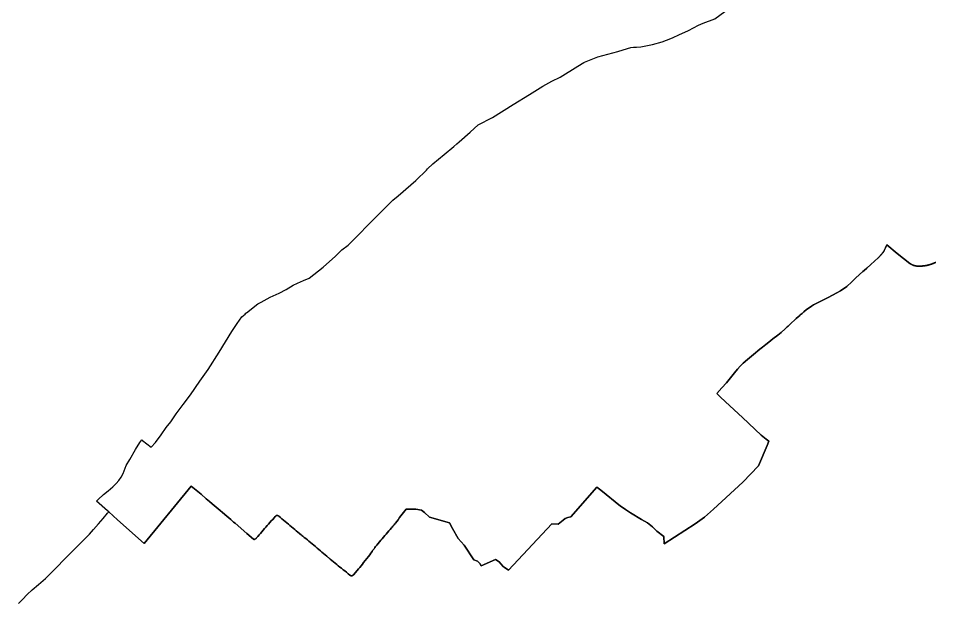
# Model space of a CAD drawing. Header units: inches. Extents: x 130170 to 284068, y 377793 to 804530.
# Drawn here: x 148165 to 157419, y 595594 to 601472 of the extents above; entities that cross this region are included whole.
import ezdxf

# ---------------------------------------------------------------- set-up
doc = ezdxf.new("R2010")
doc.units = ezdxf.units.IN
doc.header["$MEASUREMENT"] = 0
doc.layers.add('muni_il', color=7, linetype='Continuous')

msp = doc.modelspace()

# ---------------------------------------------------------------- linework, layer by layer
at = {"layer": 'muni_il'}
for points in [[(157419.9, 599008.6), (157418.8, 599008.3), (157417.7, 599007.9), (157416.6, 599007.6), (157415.5, 599007.3), (157414.5, 599006.9), (157413.4, 599006.5), (157412.3, 599006.2), (157411.2, 599005.8), (157410.2, 599005.4), (157409.1, 599005), (157408, 599004.6), (157407, 599004.2), (157405.9, 599003.8), (157404.9, 599003.3), (157403.8, 599002.9), (157402.8, 599002.5), (157401.7, 599002), (157400.7, 599001.6), (157399.6, 599001.1), (157398.6, 599000.6), (157397.6, 599000.1), (157396.5, 598999.7), (157395.5, 598999.2), (157394.5, 598998.7), (157393, 598998), (157391.5, 598997.4), (157389.9, 598996.8), (157388.4, 598996.2), (157386.9, 598995.6), (157385.3, 598995), (157383.8, 598994.4), (157382.2, 598993.8), (157380.7, 598993.2), (157379.1, 598992.6), (157377.6, 598992.1), (157376, 598991.5), (157374.5, 598991), (157372.9, 598990.4), (157371.4, 598989.9), (157369.8, 598989.4), (157368.2, 598988.8), (157366.7, 598988.3), (157365.1, 598987.8), (157363.5, 598987.3), (157361.9, 598986.8), (157360.4, 598986.3), (157358.8, 598985.9), (157357.2, 598985.4), (157355.6, 598984.9), (157354, 598984.5), (157352.4, 598984), (157350.9, 598983.6), (157349.3, 598983.2), (157347.7, 598982.7), (157346.1, 598982.3), (157344.5, 598981.9), (157342.9, 598981.5), (157341.3, 598981.1), (157339.7, 598980.8), (157338.1, 598980.4), (157336.4, 598980), (157334.8, 598979.6), (157333.2, 598979.3), (157331.6, 598978.9), (157330, 598978.6), (157328.4, 598978.3), (157326.8, 598978), (157325.1, 598977.6), (157323.5, 598977.3), (157321.9, 598977), (157320.3, 598976.7), (157318.6, 598976.5), (157317, 598976.2), (157315.4, 598975.9), (157313.8, 598975.6), (157312.1, 598975.4), (157310.5, 598975.1), (157308.9, 598974.9), (157307.2, 598974.7), (157305.6, 598974.5), (157304, 598974.2), (157302.3, 598974), (157300.7, 598973.8), (157299, 598973.6), (157297.4, 598973.5), (157295.8, 598973.3), (157294.1, 598973.1), (157292.5, 598973), (157290.8, 598972.8), (157289.2, 598972.7), (157287.5, 598972.5), (157285.9, 598972.4), (157284.3, 598972.3), (157282.6, 598972.2), (157281, 598972.1), (157279.3, 598972), (157277.7, 598971.9), (157276, 598971.8), (157274.4, 598971.7), (157272.7, 598971.6), (157271.1, 598971.6), (157269.4, 598971.5), (157267.8, 598971.5), (157266.1, 598971.5), (157264.5, 598971.4), (157262.8, 598971.4), (157261.2, 598971.4), (157259.5, 598971.4), (157257.9, 598971.4), (157256.2, 598971.4), (157254.6, 598971.4), (157252.9, 598971.5), (157251.8, 598971.4), (157250.8, 598971.3), (157249.7, 598971.3), (157248.6, 598971.2), (157247.5, 598971.2), (157246.4, 598971.2), (157245.3, 598971.2), (157244.3, 598971.2), (157243.2, 598971.2), (157242.1, 598971.2), (157241, 598971.2), (157239.9, 598971.2), (157238.8, 598971.2), (157237.7, 598971.3), (157236.7, 598971.3), (157235.6, 598971.4), (157234.5, 598971.4), (157233.4, 598971.5), (157232.3, 598971.6), (157231.3, 598971.7), (157230.2, 598971.8), (157229.1, 598971.9), (157228, 598972), (157226.9, 598972.1), (157225.9, 598972.2), (157224.8, 598972.3), (157223.7, 598972.5), (157222.6, 598972.6), (157221.6, 598972.8), (157220.5, 598973), (157219.4, 598973.1), (157218.3, 598973.3), (157217.3, 598973.5), (157216.2, 598973.7), (157215.1, 598973.9), (157214.1, 598974.1), (157213, 598974.3), (157212, 598974.6), (157210.9, 598974.8), (157209.8, 598975), (157208.8, 598975.3), (157207.7, 598975.6), (157206.7, 598975.8), (157205.6, 598976.1), (157204.6, 598976.4), (157203.5, 598976.7), (157202.5, 598977), (157201.5, 598977.3), (157200.4, 598977.6), (157199.4, 598977.9), (157198.4, 598978.2), (157197.3, 598978.6), (157196.3, 598978.9), (157195.3, 598979.3), (157194.2, 598979.6), (157193.2, 598980), (157192.2, 598980.4), (157191.2, 598980.7), (157190.2, 598981.1), (157189.2, 598981.5), (157188.2, 598981.9), (157187.2, 598982.3), (157186.2, 598982.8), (157185.2, 598983.2), (157184.2, 598983.6), (157183.2, 598984.1), (157182.2, 598984.5), (157181.2, 598985), (157180.2, 598985.4), (157179.2, 598985.9), (157178.3, 598986.4), (157177.3, 598986.9), (157176.3, 598987.4), (157175.4, 598987.9), (157174.4, 598988.4), (157173.5, 598988.9), (157172.5, 598989.4), (157171.6, 598989.9), (157170.6, 598990.4), (157169.7, 598991), (157168.7, 598991.5), (157167.8, 598992.1), (157166.9, 598992.7), (157166, 598993.2), (157165, 598993.8), (157164.1, 598994.4), (157163.2, 598995), (157162.3, 598995.6), (157161.4, 598996.2), (157160.5, 598996.8), (157159.6, 598997.4), (157158.7, 598998), (157028.9, 599099.2), (156924.9, 599186.4), (156912.7, 599156.6), (156900.7, 599127.6), (156899.6, 599126), (156898.5, 599124.5), (156897.3, 599122.9), (156896.2, 599121.3), (156895.1, 599119.7), (156893.9, 599118.1), (156892.8, 599116.5), (156891.6, 599115), (156890.5, 599113.4), (156889.3, 599111.9), (156888.1, 599110.3), (156887, 599108.8), (156885.8, 599107.2), (156884.6, 599105.7), (156883.4, 599104.2), (156882.2, 599102.6), (156881, 599101.1), (156879.8, 599099.6), (156878.6, 599098.1), (156877.3, 599096.6), (156876.1, 599095.1), (156874.9, 599093.6), (156873.6, 599092.1), (156872.4, 599090.6), (156871.1, 599089.1), (156869.9, 599087.6), (156868.6, 599086.1), (156867.3, 599084.7), (156866, 599083.2), (156864.7, 599081.7), (156863.4, 599080.3), (156862.2, 599078.9), (156860.8, 599077.4), (156859.5, 599076), (156858.2, 599074.5), (156856.9, 599073.1), (156855.6, 599071.7), (156854.2, 599070.3), (156852.9, 599068.9), (156851.6, 599067.5), (156850.2, 599066.1), (156848.9, 599064.7), (156847.5, 599063.3), (156846.1, 599061.9), (156844.8, 599060.5), (156843.4, 599059.2), (156842, 599057.8), (156840.6, 599056.4), (156839.2, 599055.1), (156837.8, 599053.7), (156763.6, 598988.7), (156723.7, 598952.2), (156696.2, 598927.1), (156684.8, 598916.7), (156614.2, 598852.1), (156571.7, 598812.7), (156522, 598765.3), (156459.6, 598723.4), (156420.7, 598701.2), (156334.3, 598655.2), (156286.1, 598631.3), (156261.5, 598618.5), (156221.6, 598598.3), (156185.2, 598579.2), (156164.9, 598567.4), (156142.2, 598551.6), (156117, 598531.9), (156089.1, 598509.8), (156070.6, 598493.6), (156053.6, 598478.6), (156047, 598472.7), (156033, 598460.1), (156012.5, 598441.9), (155946.6, 598380.9), (155930, 598366), (155920.6, 598357.3), (155901, 598339.1), (155860.5, 598302.4), (155827, 598274.8), (155777.7, 598237.3), (155734.6, 598204.5), (155704.6, 598181), (155670.6, 598153.9), (155646.2, 598133.6), (155624, 598115.5), (155600, 598094.9), (155520.5, 598027.6), (155476.7, 597990.2), (155456.8, 597971.4), (155446.9, 597961.2), (155420.6, 597930.2), (155391, 597894.8), (155309, 597793.5), (155263.2, 597743.1), (155209.9, 597684.4), (155236.9, 597659.2), (155243.2, 597653.3), (155299.9, 597600.2), (155469.8, 597441.9), (155658.7, 597265.5), (155707.6, 597225.2), (155736.1, 597204.5), (155720.7, 597162), (155631.9, 596953.8), (155472.8, 596789.7), (155176.3, 596517.4), (155087.1, 596436.7), (154993, 596368.9), (154679.2, 596167.4), (154677.2, 596241.1), (154606.8, 596295.9), (154562.2, 596339.1), (154512.1, 596378.5), (154449.6, 596412.8), (154339.8, 596481.9), (154290.5, 596516.1), (154275.2, 596525.4), (154238.2, 596547.4), (154039.6, 596709.1), (154000.2, 596741.3), (153736.9, 596440.9), (153707.2, 596433.6), (153681.4, 596422.4), (153660.5, 596407.8), (153611.2, 596365.2), (153547.4, 596369.8), (153108.9, 595901.5), (153065.2, 595933.7), (153056.9, 595940.9), (153033.5, 595964.7), (153014.8, 595985.7), (153014.3, 595986.3), (152979.4, 596010.3), (152835.1, 595945.4), (152819.8, 595970), (152795.3, 595994.4), (152760.3, 596005.7), (152661.4, 596153.8), (152601.9, 596221.6), (152544.6, 596324.2), (152515.5, 596378.7), (152311.1, 596437.6), (152262.9, 596485.9), (152231.8, 596507.1), (152175.5, 596519), (152076.3, 596516.3), (152035.6, 596466.1), (152008.3, 596432.9), (151994.8, 596409.1), (151968.6, 596376.6), (151962.1, 596368.9), (151955.4, 596361.1), (151942.4, 596345.6), (151935.4, 596337.3), (151928.9, 596329.6), (151915.6, 596313.8), (151902.6, 596298.3), (151889, 596282.1), (151875.9, 596266.4), (151862.6, 596250.7), (151849.3, 596234.8), (151836.2, 596219.2), (151823, 596203.5), (151809.7, 596187.8), (151796, 596171.8), (151782.3, 596155.5), (151775.5, 596147.5), (151769, 596139.7), (151762.6, 596131.7), (151752.6, 596119.1), (151744.9, 596108.5), (151738.9, 596099.8), (151733.2, 596091.5), (151721.8, 596074.8), (151710, 596057.7), (151697.2, 596040.4), (151647.9, 595979.1), (151634.9, 595962.8), (151621.4, 595946.4), (151608.4, 595930.4), (151595.3, 595914.6), (151582.6, 595899), (151545.9, 595855.3), (151545.6, 595854.9), (151545.3, 595854.6), (151545, 595854.3), (151544.7, 595853.9), (151544.4, 595853.6), (151544.1, 595853.3), (151543.7, 595853), (151543.4, 595852.7), (151543.1, 595852.4), (151542.7, 595852.1), (151542.4, 595851.8), (151542, 595851.5), (151541.6, 595851.2), (151541.3, 595850.9), (151540.9, 595850.7), (151540.5, 595850.4), (151540.1, 595850.2), (151539.8, 595849.9), (151539.4, 595849.7), (151539, 595849.5), (151538.6, 595849.2), (151538.2, 595849), (151537.8, 595848.8), (151537.4, 595848.6), (151537, 595848.4), (151536.6, 595848.2), (151536.1, 595848), (151535.7, 595847.9), (151535.3, 595847.7), (151534.9, 595847.5), (151534.4, 595847.4), (151534, 595847.2), (151533.6, 595847.1), (151533.1, 595847), (151532.7, 595846.9), (151532.2, 595846.7), (151531.8, 595846.6), (151531.4, 595846.5), (151530.9, 595846.4), (151530.5, 595846.4), (151530, 595846.3), (151529.6, 595846.2), (151529.1, 595846.2), (151528.7, 595846.1), (151528.2, 595846.1), (151527.8, 595846), (151527.3, 595846), (151526.8, 595846), (151526.4, 595846), (151525.9, 595846), (151525.5, 595846), (151525, 595846), (151524.6, 595846), (151524.1, 595846), (151523.7, 595846.1), (151523.2, 595846.1), (151522.8, 595846.2), (151522.3, 595846.2), (151521.9, 595846.3), (151521.4, 595846.4), (151521, 595846.5), (151520.5, 595846.6), (151520.1, 595846.7), (151519.6, 595846.8), (151519.2, 595846.9), (151518.7, 595847), (151518.3, 595847.1), (151517.9, 595847.3), (151517.4, 595847.4), (151517, 595847.6), (151516.6, 595847.7), (151516.2, 595847.9), (151515.8, 595848.1), (151515.3, 595848.3), (151514.9, 595848.5), (151514.5, 595848.7), (151514.1, 595848.9), (151513.7, 595849.1), (151513.3, 595849.3), (151512.9, 595849.5), (151512.5, 595849.8), (151512.1, 595850), (151511.7, 595850.2), (151511.4, 595850.5), (151511, 595850.8), (151510.6, 595851), (151510.3, 595851.3), (151509.9, 595851.6), (151490.4, 595866.9), (151473.8, 595880.7), (151457.4, 595894.2), (151441.5, 595907.2), (151433.1, 595914), (151424.8, 595920.8), (151408.7, 595933.8), (151392.7, 595947.1), (151376.6, 595960.5), (151360.4, 595973.7), (151344.3, 595987), (151327.7, 596000.5), (151311.7, 596013.6), (151296.1, 596026.6), (151290.3, 596031), (151275.7, 596043.5), (151259.3, 596057.5), (151243.1, 596071.3), (151227.7, 596084.3), (151211.4, 596097.8), (151194.7, 596111.5), (151179.1, 596124.7), (151161, 596140), (151145.2, 596153.2), (151128.7, 596167), (151112.3, 596180.4), (151096.5, 596193.3), (151080.4, 596207), (151064.5, 596220.4), (151048.8, 596233.2), (151033, 596246.2), (151024.2, 596253.4), (151016.9, 596258.8), (151005.6, 596268.1), (151002.3, 596270.8), (150983.8, 596286.4), (150968.1, 596299.9), (150952.3, 596313.2), (150936.1, 596326.9), (150920.5, 596340), (150904.6, 596353.2), (150888.7, 596366.5), (150872.6, 596380), (150856.2, 596393.7), (150839.9, 596407.4), (150824, 596420.6), (150808.1, 596434), (150792.5, 596446.7), (150787.5, 596450.2), (150783.1, 596452.8), (150782.7, 596453), (150782.4, 596453.1), (150782, 596453.2), (150781.6, 596453.4), (150781.2, 596453.5), (150780.8, 596453.6), (150780.4, 596453.7), (150780, 596453.8), (150779.6, 596453.9), (150779.2, 596454), (150778.8, 596454.1), (150778.4, 596454.1), (150778, 596454.2), (150777.6, 596454.3), (150777.2, 596454.3), (150776.8, 596454.3), (150776.4, 596454.4), (150776, 596454.4), (150775.6, 596454.4), (150775.2, 596454.4), (150774.8, 596454.4), (150774.4, 596454.4), (150774, 596454.4), (150773.6, 596454.4), (150773.1, 596454.3), (150772.7, 596454.3), (150772.3, 596454.3), (150771.9, 596454.2), (150771.5, 596454.1), (150771.1, 596454.1), (150770.7, 596454), (150770.3, 596453.9), (150769.9, 596453.8), (150769.5, 596453.7), (150769.1, 596453.6), (150768.8, 596453.5), (150768.4, 596453.4), (150768, 596453.2), (150767.6, 596453.1), (150767.2, 596453), (150766.8, 596452.8), (150766.5, 596452.6), (150766.1, 596452.5), (150765.7, 596452.3), (150765.4, 596452.1), (150765, 596451.9), (150764.6, 596451.7), (150764.3, 596451.5), (150763.9, 596451.3), (150763.6, 596451.1), (150763.3, 596450.9), (150762.9, 596450.7), (150756.5, 596444.7), (150744.3, 596430.6), (150730.5, 596414.8), (150716.6, 596398.9), (150702.6, 596383.1), (150689, 596367.7), (150675.1, 596351.8), (150661.8, 596336.7), (150648.1, 596321.2), (150634.2, 596305.2), (150620.3, 596289.4), (150606.9, 596274), (150593.3, 596258.6), (150579.9, 596243.2), (150573.4, 596235.5), (150566.7, 596227.6), (150562.4, 596223.2), (150557.8, 596219), (150553, 596215.9), (150549.3, 596213.9), (150548.8, 596213.7), (150548.3, 596213.5), (150547.8, 596213.3), (150547.3, 596213.1), (150546.8, 596212.9), (150546.3, 596212.7), (150545.8, 596212.5), (150545.3, 596212.4), (150544.8, 596212.2), (150544.3, 596212), (150543.8, 596211.9), (150543.3, 596211.7), (150542.7, 596211.6), (150542.2, 596211.5), (150541.7, 596211.4), (150538.2, 596213.5), (150470.7, 596271.6), (150350.9, 596375.4), (150336.6, 596388.1), (150307.4, 596413.3), (150247.8, 596463.3), (150243.6, 596467.1), (150179.2, 596522.2), (150121.5, 596571.8), (150092.3, 596596.7), (150059.8, 596623.8), (150008.3, 596667.8), (149959.6, 596709.3), (149909.6, 596751.8), (149433.7, 596171.8), (149165.8, 596410.9), (149164.7, 596411.8), (149076.1, 596490.9), (149063.2, 596502.4), (148953.8, 596600), (148970.7, 596616.6), (149024.7, 596664.6), (149071.5, 596703.7), (149116.3, 596743.8), (149151, 596777.1), (149178.7, 596808.5), (149201.4, 596842.1), (149221.1, 596878.7), (149253.7, 596958.1), (149288, 597020.4), (149345, 597119.3), (149391.4, 597189.4), (149411.8, 597217.8), (149417.4, 597212.1), (149505.5, 597144), (149548.9, 597191.2), (149603.7, 597269.4), (149655.5, 597341.2), (149701.7, 597400.7), (149729.1, 597440.7), (149758.3, 597478.8), (149828.8, 597575.6), (149900.5, 597671.1), (149996.4, 597810.6), (150080.2, 597929.4), (150189.8, 598103.6), (150254.9, 598206.4), (150319, 598312.1), (150371.7, 598392.6), (150419.3, 598459.3), (150451.9, 598486.9), (150460.1, 598495.6), (150460.4, 598495.7), (150466.8, 598500.9), (150579.1, 598589.8), (150614.8, 598608.9), (150706.5, 598658.5), (150797.1, 598697.2), (150866.4, 598733.7), (150935.4, 598778), (150979.8, 598800.4), (151040, 598826.1), (151100.1, 598849), (151238.8, 598960.5), (151364.2, 599070.9), (151429.7, 599135.1), (151491.4, 599181.7), (151798.8, 599492.5), (151941.2, 599637.5), (151996.8, 599680.3), (152123.8, 599793.3), (152175.1, 599835.4), (152180.8, 599841), (152278.2, 599935.9), (152282.3, 599940.7), (152292.6, 599951.8), (152347.5, 600002), (152404.2, 600051.8), (152460.2, 600098.1), (152559.4, 600180.1), (152589.2, 600204.8), (152612.3, 600224.1), (152723.1, 600324.9), (152804.4, 600396.4), (152947.5, 600472.9), (153155, 600603.9), (153321.8, 600704.1), (153454.7, 600787.8), (153546.6, 600838.7), (153629.6, 600880), (153810.4, 600989.5), (153868.2, 601027.4), (153875.2, 601029.6), (154009.4, 601083.8), (154211.4, 601138.8), (154308.7, 601167.2), (154342, 601176.9), (154369.5, 601180.9), (154401.4, 601180.6), (154445.1, 601183.6), (154560.8, 601209), (154660.8, 601233.6), (154748.3, 601269.3), (154770.4, 601280), (154826.2, 601307), (154927, 601351.1), (155027.2, 601401.8), (155072.5, 601422), (155190.1, 601468.8), (155379.6, 601605.6)], [(148164.5, 595565.6), (148204.8, 595607.6), (148252.9, 595655.7), (148304.8, 595705.4), (148368.4, 595759.1), (148437.5, 595819.6), (148499.2, 595877.5), (148557.6, 595936.4), (148622.8, 596005.4), (148687.6, 596072), (148723.2, 596108), (148779.9, 596166.3), (148829.3, 596212.8), (148882, 596265.5), (148923.2, 596312.7), (148973, 596371.6), (149019.8, 596423.5), (149064.4, 596476.2), (149076.1, 596490.9), (149164.7, 596411.8), (149165.8, 596410.9), (149433.7, 596171.8), (149909.6, 596751.8), (149959.6, 596709.3), (150008.3, 596667.8), (150059.8, 596623.8), (150092.3, 596596.7), (150121.5, 596571.8), (150179.2, 596522.2), (150243.6, 596467.1), (150247.8, 596463.3), (150307.4, 596413.3), (150336.6, 596388.1), (150350.9, 596375.4), (150470.7, 596271.6), (150538.2, 596213.5), (150541.7, 596211.4), (150542.2, 596211.5), (150542.7, 596211.6), (150543.3, 596211.7), (150543.8, 596211.9), (150544.3, 596212), (150544.8, 596212.2), (150545.3, 596212.4), (150545.8, 596212.5), (150546.3, 596212.7), (150546.8, 596212.9), (150547.3, 596213.1), (150547.8, 596213.3), (150548.3, 596213.5), (150548.8, 596213.7), (150549.3, 596213.9), (150553, 596215.9), (150557.8, 596219), (150562.4, 596223.2), (150566.7, 596227.6), (150573.4, 596235.5), (150579.9, 596243.2), (150593.3, 596258.6), (150606.9, 596274), (150620.3, 596289.4), (150634.2, 596305.2), (150648.1, 596321.2), (150661.8, 596336.7), (150675.1, 596351.8), (150689, 596367.7), (150702.6, 596383.1), (150716.6, 596398.9), (150730.5, 596414.8), (150744.3, 596430.6), (150756.5, 596444.7), (150762.9, 596450.7), (150763.3, 596450.9), (150763.6, 596451.1), (150763.9, 596451.3), (150764.3, 596451.5), (150764.6, 596451.7), (150765, 596451.9), (150765.4, 596452.1), (150765.7, 596452.3), (150766.1, 596452.5), (150766.5, 596452.6), (150766.8, 596452.8), (150767.2, 596453), (150767.6, 596453.1), (150768, 596453.2), (150768.4, 596453.4), (150768.8, 596453.5), (150769.1, 596453.6), (150769.5, 596453.7), (150769.9, 596453.8), (150770.3, 596453.9), (150770.7, 596454), (150771.1, 596454.1), (150771.5, 596454.1), (150771.9, 596454.2), (150772.3, 596454.3), (150772.7, 596454.3), (150773.1, 596454.3), (150773.6, 596454.4), (150774, 596454.4), (150774.4, 596454.4), (150774.8, 596454.4), (150775.2, 596454.4), (150775.6, 596454.4), (150776, 596454.4), (150776.4, 596454.4), (150776.8, 596454.3), (150777.2, 596454.3), (150777.6, 596454.3), (150778, 596454.2), (150778.4, 596454.1), (150778.8, 596454.1), (150779.2, 596454), (150779.6, 596453.9), (150780, 596453.8), (150780.4, 596453.7), (150780.8, 596453.6), (150781.2, 596453.5), (150781.6, 596453.4), (150782, 596453.2), (150782.4, 596453.1), (150782.7, 596453), (150783.1, 596452.8), (150787.5, 596450.2), (150792.5, 596446.7), (150808.1, 596434), (150824, 596420.6), (150839.9, 596407.4), (150856.2, 596393.7), (150872.6, 596380), (150888.7, 596366.5), (150904.6, 596353.2), (150920.5, 596340), (150936.1, 596326.9), (150952.3, 596313.2), (150968.1, 596299.9), (150983.8, 596286.4), (151002.3, 596270.8), (151005.6, 596268.1), (151016.9, 596258.8), (151024.2, 596253.4), (151033, 596246.2), (151048.8, 596233.2), (151064.5, 596220.4), (151080.4, 596207), (151096.5, 596193.3), (151112.3, 596180.4), (151128.7, 596167), (151145.2, 596153.2), (151161, 596140), (151179.1, 596124.7), (151194.7, 596111.5), (151211.4, 596097.8), (151227.7, 596084.3), (151243.1, 596071.3), (151259.3, 596057.5), (151275.7, 596043.5), (151290.3, 596031), (151296.1, 596026.6), (151311.7, 596013.6), (151327.7, 596000.5), (151344.3, 595987), (151360.4, 595973.7), (151376.6, 595960.5), (151392.7, 595947.1), (151408.7, 595933.8), (151424.8, 595920.8), (151433.1, 595914), (151441.5, 595907.2), (151457.4, 595894.2), (151473.8, 595880.7), (151490.4, 595866.9), (151509.9, 595851.6), (151510.3, 595851.3), (151510.6, 595851), (151511, 595850.8), (151511.4, 595850.5), (151511.7, 595850.2), (151512.1, 595850), (151512.5, 595849.8), (151512.9, 595849.5), (151513.3, 595849.3), (151513.7, 595849.1), (151514.1, 595848.9), (151514.5, 595848.7), (151514.9, 595848.5), (151515.3, 595848.3), (151515.8, 595848.1), (151516.2, 595847.9), (151516.6, 595847.7), (151517, 595847.6), (151517.4, 595847.4), (151517.9, 595847.3), (151518.3, 595847.1), (151518.7, 595847), (151519.2, 595846.9), (151519.6, 595846.8), (151520.1, 595846.7), (151520.5, 595846.6), (151521, 595846.5), (151521.4, 595846.4), (151521.9, 595846.3), (151522.3, 595846.2), (151522.8, 595846.2), (151523.2, 595846.1), (151523.7, 595846.1), (151524.1, 595846), (151524.6, 595846), (151525, 595846), (151525.5, 595846), (151525.9, 595846), (151526.4, 595846), (151526.8, 595846), (151527.3, 595846), (151527.8, 595846), (151528.2, 595846.1), (151528.7, 595846.1), (151529.1, 595846.2), (151529.6, 595846.2), (151530, 595846.3), (151530.5, 595846.4), (151530.9, 595846.4), (151531.4, 595846.5), (151531.8, 595846.6), (151532.2, 595846.7), (151532.7, 595846.9), (151533.1, 595847), (151533.6, 595847.1), (151534, 595847.2), (151534.4, 595847.4), (151534.9, 595847.5), (151535.3, 595847.7), (151535.7, 595847.9), (151536.1, 595848), (151536.6, 595848.2), (151537, 595848.4), (151537.4, 595848.6), (151537.8, 595848.8), (151538.2, 595849), (151538.6, 595849.2), (151539, 595849.5), (151539.4, 595849.7), (151539.8, 595849.9), (151540.1, 595850.2), (151540.5, 595850.4), (151540.9, 595850.7), (151541.3, 595850.9), (151541.6, 595851.2), (151542, 595851.5), (151542.4, 595851.8), (151542.7, 595852.1), (151543.1, 595852.4), (151543.4, 595852.7), (151543.7, 595853), (151544.1, 595853.3), (151544.4, 595853.6), (151544.7, 595853.9), (151545, 595854.3), (151545.3, 595854.6), (151545.6, 595854.9), (151545.9, 595855.3), (151582.6, 595899), (151595.3, 595914.6), (151608.4, 595930.4), (151621.4, 595946.4), (151634.9, 595962.8), (151647.9, 595979.1), (151697.2, 596040.4), (151710, 596057.7), (151721.8, 596074.8), (151733.2, 596091.5), (151738.9, 596099.8), (151744.9, 596108.5), (151752.6, 596119.1), (151762.6, 596131.7), (151769, 596139.7), (151775.5, 596147.5), (151782.3, 596155.5), (151796, 596171.8), (151809.7, 596187.8), (151823, 596203.5), (151836.2, 596219.2), (151849.3, 596234.8), (151862.6, 596250.7), (151875.9, 596266.4), (151889, 596282.1), (151902.6, 596298.3), (151915.6, 596313.8), (151928.9, 596329.6), (151935.4, 596337.3), (151942.4, 596345.6), (151955.4, 596361.1), (151962.1, 596368.9), (151968.6, 596376.6), (151994.8, 596409.1), (152008.3, 596432.9), (152035.6, 596466.1), (152076.3, 596516.3), (152175.5, 596519), (152231.8, 596507.1), (152262.9, 596485.9), (152311.1, 596437.6), (152515.5, 596378.7), (152544.6, 596324.2), (152601.9, 596221.6), (152661.4, 596153.8), (152760.3, 596005.7), (152795.3, 595994.4), (152819.8, 595970), (152835.1, 595945.4), (152979.4, 596010.3), (153014.3, 595986.3), (153014.8, 595985.7), (153033.5, 595964.7), (153056.9, 595940.9), (153065.2, 595933.7), (153108.9, 595901.5), (153547.4, 596369.8), (153611.2, 596365.2), (153660.5, 596407.8), (153681.4, 596422.4), (153707.2, 596433.6), (153736.9, 596440.9), (154000.2, 596741.3), (154039.6, 596709.1), (154238.2, 596547.4), (154275.2, 596525.4), (154290.5, 596516.1), (154339.8, 596481.9), (154449.6, 596412.8), (154512.1, 596378.5), (154562.2, 596339.1), (154606.8, 596295.9), (154677.2, 596241.1), (154679.2, 596167.4), (154993, 596368.9), (155087.1, 596436.7), (155176.3, 596517.4), (155472.8, 596789.7), (155631.9, 596953.8), (155720.7, 597162), (155736.1, 597204.5), (155707.6, 597225.2), (155658.7, 597265.5), (155469.8, 597441.9), (155299.9, 597600.2), (155243.2, 597653.3), (155236.9, 597659.2), (155209.9, 597684.4), (155263.2, 597743.1), (155309, 597793.5), (155391, 597894.8), (155420.6, 597930.2), (155446.9, 597961.2), (155456.8, 597971.4), (155476.7, 597990.2), (155520.5, 598027.6), (155600, 598094.9), (155624, 598115.5), (155646.2, 598133.6), (155670.6, 598153.9), (155704.6, 598181), (155734.6, 598204.5), (155777.7, 598237.3), (155827, 598274.8), (155860.5, 598302.4), (155901, 598339.1), (155920.6, 598357.3), (155930, 598366), (155946.6, 598380.9), (156012.5, 598441.9), (156033, 598460.1), (156047, 598472.7), (156053.6, 598478.6), (156070.6, 598493.6), (156089.1, 598509.8), (156117, 598531.9), (156142.2, 598551.6), (156164.9, 598567.4), (156185.2, 598579.2), (156221.6, 598598.3), (156261.5, 598618.5), (156286.1, 598631.3), (156334.3, 598655.2), (156420.7, 598701.2), (156459.6, 598723.4), (156522, 598765.3), (156571.7, 598812.7), (156614.2, 598852.1), (156684.8, 598916.7), (156696.2, 598927.1), (156723.7, 598952.2), (156763.6, 598988.7), (156837.8, 599053.7), (156839.2, 599055.1), (156840.6, 599056.4), (156842, 599057.8), (156843.4, 599059.2), (156844.8, 599060.5), (156846.1, 599061.9), (156847.5, 599063.3), (156848.9, 599064.7), (156850.2, 599066.1), (156851.6, 599067.5), (156852.9, 599068.9), (156854.2, 599070.3), (156855.6, 599071.7), (156856.9, 599073.1), (156858.2, 599074.5), (156859.5, 599076), (156860.8, 599077.4), (156862.2, 599078.9), (156863.4, 599080.3), (156864.7, 599081.7), (156866, 599083.2), (156867.3, 599084.7), (156868.6, 599086.1), (156869.9, 599087.6), (156871.1, 599089.1), (156872.4, 599090.6), (156873.6, 599092.1), (156874.9, 599093.6), (156876.1, 599095.1), (156877.3, 599096.6), (156878.6, 599098.1), (156879.8, 599099.6), (156881, 599101.1), (156882.2, 599102.6), (156883.4, 599104.2), (156884.6, 599105.7), (156885.8, 599107.2), (156887, 599108.8), (156888.1, 599110.3), (156889.3, 599111.9), (156890.5, 599113.4), (156891.6, 599115), (156892.8, 599116.5), (156893.9, 599118.1), (156895.1, 599119.7), (156896.2, 599121.3), (156897.3, 599122.9), (156898.5, 599124.5), (156899.6, 599126), (156900.7, 599127.6), (156912.7, 599156.6), (156924.9, 599186.4), (157028.9, 599099.2), (157158.7, 598998), (157159.6, 598997.4), (157160.5, 598996.8), (157161.4, 598996.2), (157162.3, 598995.6), (157163.2, 598995), (157164.1, 598994.4), (157165, 598993.8), (157166, 598993.2), (157166.9, 598992.7), (157167.8, 598992.1), (157168.7, 598991.5), (157169.7, 598991), (157170.6, 598990.4), (157171.6, 598989.9), (157172.5, 598989.4), (157173.5, 598988.9), (157174.4, 598988.4), (157175.4, 598987.9), (157176.3, 598987.4), (157177.3, 598986.9), (157178.3, 598986.4), (157179.2, 598985.9), (157180.2, 598985.4), (157181.2, 598985), (157182.2, 598984.5), (157183.2, 598984.1), (157184.2, 598983.6), (157185.2, 598983.2), (157186.2, 598982.8), (157187.2, 598982.3), (157188.2, 598981.9), (157189.2, 598981.5), (157190.2, 598981.1), (157191.2, 598980.7), (157192.2, 598980.4), (157193.2, 598980), (157194.2, 598979.6), (157195.3, 598979.3), (157196.3, 598978.9), (157197.3, 598978.6), (157198.4, 598978.2), (157199.4, 598977.9), (157200.4, 598977.6), (157201.5, 598977.3), (157202.5, 598977), (157203.5, 598976.7), (157204.6, 598976.4), (157205.6, 598976.1), (157206.7, 598975.8), (157207.7, 598975.6), (157208.8, 598975.3), (157209.8, 598975), (157210.9, 598974.8), (157212, 598974.6), (157213, 598974.3), (157214.1, 598974.1), (157215.1, 598973.9), (157216.2, 598973.7), (157217.3, 598973.5), (157218.3, 598973.3), (157219.4, 598973.1), (157220.5, 598973), (157221.6, 598972.8), (157222.6, 598972.6), (157223.7, 598972.5), (157224.8, 598972.3), (157225.9, 598972.2), (157226.9, 598972.1), (157228, 598972), (157229.1, 598971.9), (157230.2, 598971.8), (157231.3, 598971.7), (157232.3, 598971.6), (157233.4, 598971.5), (157234.5, 598971.4), (157235.6, 598971.4), (157236.7, 598971.3), (157237.7, 598971.3), (157238.8, 598971.2), (157239.9, 598971.2), (157241, 598971.2), (157242.1, 598971.2), (157243.2, 598971.2), (157244.3, 598971.2), (157245.3, 598971.2), (157246.4, 598971.2), (157247.5, 598971.2), (157248.6, 598971.2), (157249.7, 598971.3), (157250.8, 598971.3), (157251.8, 598971.4), (157252.9, 598971.5), (157254.6, 598971.4), (157256.2, 598971.4), (157257.9, 598971.4), (157259.5, 598971.4), (157261.2, 598971.4), (157262.8, 598971.4), (157264.5, 598971.4), (157266.1, 598971.5), (157267.8, 598971.5), (157269.4, 598971.5), (157271.1, 598971.6), (157272.7, 598971.6), (157274.4, 598971.7), (157276, 598971.8), (157277.7, 598971.9), (157279.3, 598972), (157281, 598972.1), (157282.6, 598972.2), (157284.3, 598972.3), (157285.9, 598972.4), (157287.5, 598972.5), (157289.2, 598972.7), (157290.8, 598972.8), (157292.5, 598973), (157294.1, 598973.1), (157295.8, 598973.3), (157297.4, 598973.5), (157299, 598973.6), (157300.7, 598973.8), (157302.3, 598974), (157304, 598974.2), (157305.6, 598974.5), (157307.2, 598974.7), (157308.9, 598974.9), (157310.5, 598975.1), (157312.1, 598975.4), (157313.8, 598975.6), (157315.4, 598975.9), (157317, 598976.2), (157318.6, 598976.5), (157320.3, 598976.7), (157321.9, 598977), (157323.5, 598977.3), (157325.1, 598977.6), (157326.8, 598978), (157328.4, 598978.3), (157330, 598978.6), (157331.6, 598978.9), (157333.2, 598979.3), (157334.8, 598979.6), (157336.4, 598980), (157338.1, 598980.4), (157339.7, 598980.8), (157341.3, 598981.1), (157342.9, 598981.5), (157344.5, 598981.9), (157346.1, 598982.3), (157347.7, 598982.7), (157349.3, 598983.2), (157350.9, 598983.6), (157352.4, 598984), (157354, 598984.5), (157355.6, 598984.9), (157357.2, 598985.4), (157358.8, 598985.9), (157360.4, 598986.3), (157361.9, 598986.8), (157363.5, 598987.3), (157365.1, 598987.8), (157366.7, 598988.3), (157368.2, 598988.8), (157369.8, 598989.4), (157371.4, 598989.9), (157372.9, 598990.4), (157374.5, 598991), (157376, 598991.5), (157377.6, 598992.1), (157379.1, 598992.6), (157380.7, 598993.2), (157382.2, 598993.8), (157383.8, 598994.4), (157385.3, 598995), (157386.9, 598995.6), (157388.4, 598996.2), (157389.9, 598996.8), (157391.5, 598997.4), (157393, 598998), (157394.5, 598998.7), (157395.5, 598999.2), (157396.5, 598999.7), (157397.6, 599000.1), (157398.6, 599000.6), (157399.6, 599001.1), (157400.7, 599001.6), (157401.7, 599002), (157402.8, 599002.5), (157403.8, 599002.9), (157404.9, 599003.3), (157405.9, 599003.8), (157407, 599004.2), (157408, 599004.6), (157409.1, 599005), (157410.2, 599005.4), (157411.2, 599005.8), (157412.3, 599006.2), (157413.4, 599006.5), (157414.5, 599006.9), (157415.5, 599007.3), (157416.6, 599007.6), (157417.7, 599007.9), (157418.8, 599008.3), (157419.9, 599008.6)]]:
    msp.add_lwpolyline(points, dxfattribs=at)

doc.saveas('drawing.dxf')
